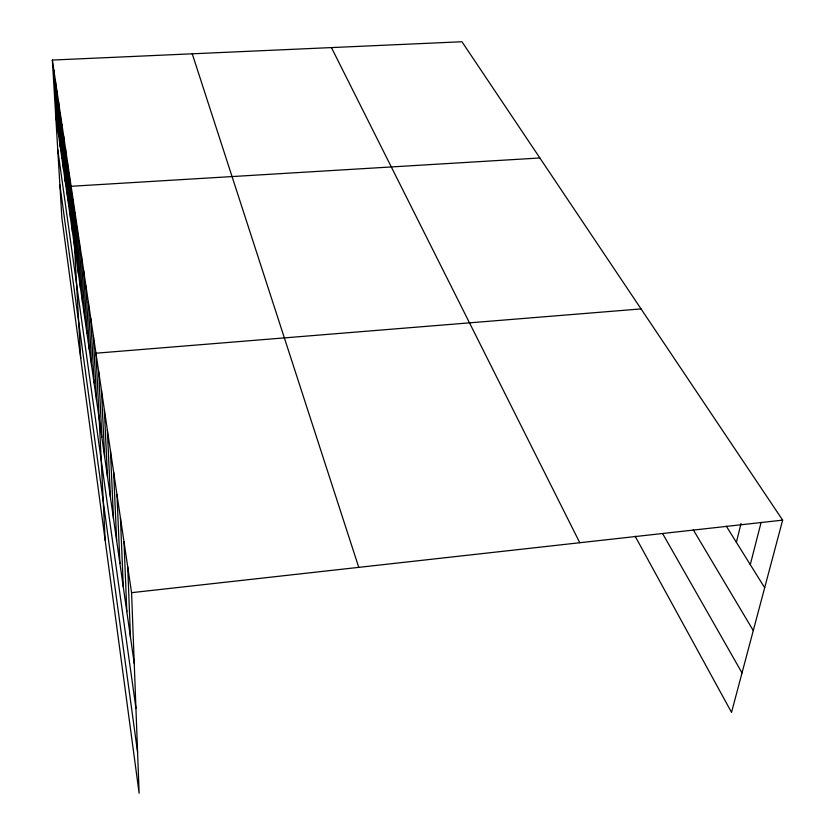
<?xml version="1.0" encoding="UTF-8"?>
<svg xmlns="http://www.w3.org/2000/svg" width="835" height="835" viewBox="0 0 835 835"><rect width="100%" height="100%" fill="white"/><g stroke="black" fill="none" stroke-linecap="round" stroke-linejoin="round"><path stroke-width="1.25" d="M736.386 542.322L741.042 523.462M750.279 564.637L761.113 522.366M52.354 60.057L131.575 592.673L139.132 793.25L61.873 217.987L52.354 60.057L461.953 41.75L782.645 520.132L731.533 712.38L635.143 536.227M131.575 592.673L782.645 520.132M641.05 308.908L95.962 353.205L105.147 540.151M539.869 157.972L71.132 186.288L80.734 358.424M726.304 526.154L764.672 587.736M693.29 529.828L753.274 630.582M662.646 533.617L742.023 672.927M331.432 47.585L579.782 542.729M192.248 53.805L358.768 567.362M55.632 114.478L134.247 663.564M57.751 149.59L135.938 708.289M59.869 184.765L137.598 752.345M58.565 101.818L61.873 158.065M56.947 90.973L60.256 146.762M55.381 80.41L58.68 135.74M53.847 70.109L57.135 124.979M65.454 148.108L68.783 206.287M63.658 136.074L66.988 193.762M61.915 124.352L65.234 181.55M60.214 112.934L63.533 169.662M73.073 199.346L76.403 259.518M69.18 173.2L72.52 232.38M67.291 160.487L70.62 219.156M79.231 240.793L82.55 302.479M77.123 226.577L80.442 287.751M75.067 212.768L78.396 273.442M85.963 286.029L89.251 349.27M83.657 270.498L86.955 333.217M81.412 255.426L84.721 317.624M90.806 318.563L94.052 382.847M88.343 302.04L91.62 365.803M93.343 335.607L96.568 400.414M101.453 390.175L104.615 456.557M98.666 371.387L101.849 437.248M107.339 429.701L110.418 497.138M104.344 409.599L107.464 476.514M113.643 472.078L116.639 540.548M110.429 450.514L113.476 518.472M116.963 494.435L119.906 563.406M123.997 541.685L126.816 611.648M120.417 517.616L123.298 587.088M127.713 566.683L130.458 637.115"/></g></svg>
